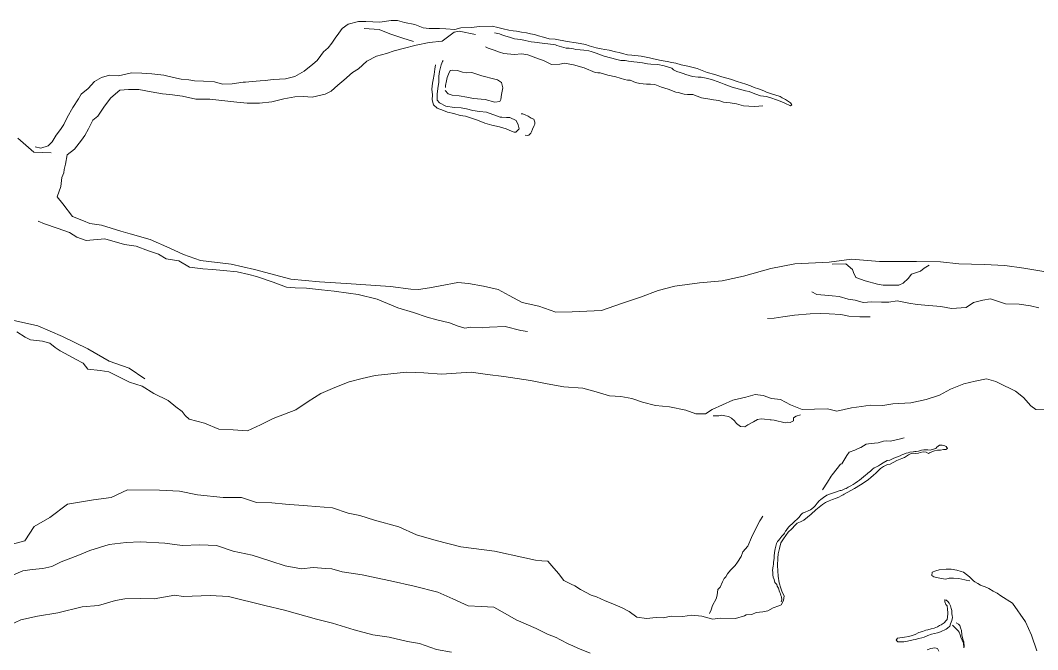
# Model space of a CAD drawing. Extents: x 683321 to 688873, y 7661944 to 7668387.
# Drawn here: x 687437.2 to 687684.7, y 7667156.3 to 7667309.4 of the extents above; entities that cross this region are included whole.
import ezdxf

# ---------------------------------------------------------------- set-up
doc = ezdxf.new("R2010")
doc.units = 0
doc.header["$MEASUREMENT"] = 0
doc.layers.add('01 CRESTA_Line', color=3, linetype='Continuous', lineweight=20)

msp = doc.modelspace()

# ---------------------------------------------------------------- linework, layer by layer
at = {"layer": '01 CRESTA_Line'}
for points in [[(687440.83, 7667278.61, 4233.08), (687442.2, 7667278.29, 4233.66), (687443.99, 7667278.83, 4232.82), (687444.91, 7667279.85, 4232.67), (687445.9, 7667281.46, 4232.03), (687446.95, 7667282.84, 4232.08), (687447.82, 7667284.08, 4232.04), (687448.58, 7667285.73, 4232.01), (687449.96, 7667288.16, 4232.03), (687451.39, 7667290.27, 4231.94), (687452.04, 7667291.46, 4231.76), (687453.67, 7667292.77, 4231.66), (687455.25, 7667294.48, 4231.64), (687456.94, 7667295.48, 4231.49), (687458.91, 7667296.03, 4231.69), (687461.12, 7667295.9, 4231.88), (687464.26, 7667296.58, 4232.22), (687466.79, 7667296.55, 4232.1), (687469.19, 7667296.35, 4232.09), (687472.13, 7667296.02, 4232.49), (687474.45, 7667295.5, 4232.27), (687476.31, 7667295.05, 4232.86), (687478.16, 7667294.88, 4232.59), (687479.61, 7667294.69, 4232.29), (687481.78, 7667294.57, 4232.64), (687484.45, 7667294.41, 4232.33), (687486.4, 7667293.84, 4232.44), (687488.75, 7667293.94, 4232.49), (687491.42, 7667294.32, 4231.99), (687492.01, 7667294.34, 4231.9), (687493.63, 7667294.49, 4231.96), (687495.52, 7667294.64, 4231.96), (687496.78, 7667294.77, 4232.29), (687498.75, 7667295.02, 4232.28), (687500.29, 7667295.07, 4232.24), (687501.73, 7667295.17, 4232.51), (687503.97, 7667295.69, 4232.55), (687506.27, 7667296.99, 4232.8), (687508.39, 7667298.74, 4232.54), (687509.39, 7667299.64, 4232.54), (687510.29, 7667300.8, 4232.61), (687510.97, 7667301.74, 4232.48), (687512.06, 7667302.73, 4232.59), (687513.01, 7667303.85, 4232.57), (687513.81, 7667305.06, 4232.53), (687514.71, 7667306.23, 4232.38), (687515.52, 7667307.44, 4232.32), (687516.92, 7667308.44, 4232.25), (687519.45, 7667309.08, 4232.21), (687521.27, 7667309.09, 4232.28), (687522.97, 7667309.05, 4232.34), (687524.68, 7667308.97, 4231.41), (687527.4, 7667309.32, 4231.55), (687528.98, 7667309.39, 4231.11), (687530.64, 7667308.86, 4230.16), (687533.21, 7667308.4, 4230.32), (687535.21, 7667307.58, 4230.59), (687536.68, 7667307.38, 4230.57), (687539.15, 7667307.43, 4230.39), (687540.68, 7667307.32, 4230.37), (687542.89, 7667307.16, 4230.08), (687544.39, 7667307.54, 4229.43), (687547.07, 7667307.66, 4229.59), (687548.81, 7667307.85, 4229.71), (687551.96, 7667307.96, 4229.72), (687553.38, 7667307.64, 4229.63), (687554.68, 7667307.29, 4229.52), (687556.06, 7667307.02, 4229.48), (687557.08, 7667306.84, 4229.44), (687557.94, 7667306.72, 4229.37), (687559.14, 7667306.49, 4229.32), (687560.36, 7667306.36, 4229.21), (687561.35, 7667306.12, 4229.12), (687562.31, 7667305.94, 4229.11), (687563.26, 7667305.63, 4229.09), (687564.47, 7667305.33, 4229.05), (687565.84, 7667304.91, 4228.95), (687567.32, 7667304.77, 4228.71), (687570.27, 7667304.27, 4228.46), (687572.43, 7667303.91, 4228.24), (687573.38, 7667303.75, 4228.25), (687574.69, 7667303.52, 4228.04), (687575.62, 7667303.22, 4227.99), (687577.28, 7667302.74, 4227.84), (687578.52, 7667302.45, 4227.81), (687579.41, 7667302.3, 4227.7), (687580.46, 7667302.14, 4227.66), (687581.98, 7667301.75, 4227.42), (687582.93, 7667301.53, 4227.4), (687583.73, 7667301.33, 4227.42), (687584.91, 7667300.97, 4227.24), (687586.01, 7667300.9, 4227.25), (687588.27, 7667300.65, 4227.01), (687590.31, 7667300.26, 4226.75), (687591.26, 7667300.02, 4226.71), (687593.1, 7667299.62, 4226.48), (687594.53, 7667299.35, 4226.34), (687595.69, 7667299.15, 4226.25), (687596.71, 7667298.96, 4226.19), (687597.98, 7667298.54, 4226.12), (687599.6, 7667298.26, 4225.97), (687601.85, 7667297.69, 4225.75), (687604.31, 7667296.72, 4225.5), (687606.2, 7667296.18, 4225.39), (687607.9, 7667295.64, 4225.22), (687609.97, 7667295.07, 4225.12), (687611.57, 7667294.53, 4224.94), (687613.7, 7667293.83, 4224.64), (687614.82, 7667293.48, 4224.72), (687615.74, 7667293.09, 4224.65), (687616.76, 7667292.76, 4224.6), (687618.07, 7667292.28, 4224.51), (687618.76, 7667291.89, 4224.32), (687619.98, 7667291.53, 4223.94), (687620.8, 7667291.24, 4223.91), (687622.02, 7667290.88, 4223.55), (687622.56, 7667290.56, 4223.51), (687623.33, 7667290.11, 4223.34), (687624.59, 7667289.35, 4223.25), (687624.87, 7667288.82, 4223.11), (687624.55, 7667288.58, 4223), (687623.16, 7667289.26, 4223.07), (687622.03, 7667289.74, 4223.47), (687620.9, 7667290.1, 4223.7), (687620.02, 7667290.42, 4223.97), (687618.7, 7667290.88, 4224.15), (687618.04, 7667290.95, 4224.36), (687617.26, 7667291.06, 4224.58), (687616.1, 7667291.39, 4224.66), (687615.49, 7667291.7, 4224.84), (687614.55, 7667292.04, 4224.79), (687613.65, 7667292.26, 4224.88), (687610.39, 7667293.17, 4224.96), (687608.42, 7667293.86, 4225.23), (687607.61, 7667294.2, 4225.4), (687605.81, 7667294.87, 4225.38), (687604.5, 7667295.21, 4225.57), (687602.83, 7667295.56, 4225.67), (687602.1, 7667295.54, 4225.84), (687600.72, 7667295.69, 4225.8), (687599.1, 7667296.21, 4225.9), (687598.46, 7667296.46, 4226.06), (687597.77, 7667296.69, 4226.11), (687596.94, 7667296.93, 4226.28), (687596.08, 7667297.36, 4226.38), (687595.72, 7667297.72, 4226.34), (687593.81, 7667298.29, 4226.52), (687592.32, 7667298.65, 4226.67), (687590.58, 7667298.75, 4226.98), (687589.77, 7667298.83, 4227.07), (687588.59, 7667299.03, 4227.05), (687587.25, 7667299.22, 4227.16), (687586.42, 7667299.31, 4227.31), (687585.2, 7667299.45, 4227.4), (687584.39, 7667299.65, 4227.42), (687583.31, 7667299.6, 4227.56), (687582.32, 7667299.86, 4227.51), (687579.24, 7667300.71, 4227.72), (687577.28, 7667301.39, 4227.98), (687576.07, 7667301.77, 4228.19), (687575.5, 7667301.95, 4228.23), (687574.28, 7667302.11, 4228.31), (687573.39, 7667302.2, 4228.35), (687572.36, 7667302.33, 4228.35), (687571.79, 7667302.44, 4228.43), (687571.25, 7667302.5, 4228.49), (687570.69, 7667302.61, 4228.62), (687570.02, 7667302.62, 4228.75), (687567.71, 7667303.29, 4228.73), (687567.39, 7667303.43, 4228.78), (687566.91, 7667303.54, 4228.83), (687566.18, 7667303.63, 4228.88), (687564.18, 7667303.85, 4229.23), (687562.28, 7667304.06, 4229.22), (687561.45, 7667304.19, 4229.3), (687559.99, 7667304.5, 4229.35), (687558.96, 7667304.71, 4229.42), (687558.18, 7667304.78, 4229.54), (687557.46, 7667304.9, 4229.6), (687556.18, 7667305.29, 4229.56), (687555.31, 7667305.53, 4229.59), (687554.33, 7667305.89, 4229.65), (687553.77, 7667306.09, 4229.77), (687552.56, 7667306.31, 4229.79)], [(687532.89, 7667304.21, 4231.92), (687530.28, 7667305.02, 4232.24), (687527.12, 7667306.09, 4232.29), (687524.48, 7667307.2, 4232.31), (687520.86, 7667307.39, 4232)], [(687547.9, 7667305.92, 4228.89), (687543.95, 7667306.73, 4229.01), (687542.77, 7667306.54, 4228.44), (687539.82, 7667304.36, 4228.7), (687536.64, 7667304.01, 4229.56), (687533.5, 7667303.33, 4231.58), (687530.36, 7667302.5, 4230.54), (687528.12, 7667301.94, 4230.14), (687526.26, 7667301.29, 4230.24), (687523.87, 7667300.68, 4230.42), (687521.52, 7667299.47, 4230.49), (687519.51, 7667297.62, 4230.46), (687518.02, 7667296.74, 4230.44), (687515.94, 7667294.85, 4230.45), (687514.44, 7667293.65, 4230.44), (687512.82, 7667292.19, 4230.4), (687511.38, 7667291.44, 4230.36), (687508.2, 7667290.71, 4230.32), (687506.09, 7667290.83, 4230.28), (687504.02, 7667290.75, 4230.26), (687501.31, 7667290.29, 4230.29), (687498.36, 7667289.57, 4230.31), (687495.38, 7667289.21, 4230.29), (687492.38, 7667289.26, 4230.28), (687489.84, 7667289.5, 4230.25), (687483.31, 7667290.23, 4230.23), (687479.93, 7667290.22, 4230.24), (687476.68, 7667290.91, 4230.25), (687473.57, 7667291.31, 4230.27), (687471.78, 7667291.53, 4230.29), (687469.04, 7667292.01, 4230.28), (687466.03, 7667292.6, 4230.26), (687463.5, 7667292.54, 4230.25), (687461.4, 7667292.38, 4230.25), (687459.22, 7667290.57, 4230.24), (687457.71, 7667288.5, 4230.22), (687456.07, 7667286.05, 4230.21), (687454.86, 7667285.08, 4230.23), (687453.75, 7667282.99, 4230.3), (687452.9, 7667281.39, 4230.49), (687452.09, 7667280.22, 4230.86), (687450.36, 7667278.04, 4232.18), (687448.6, 7667276.69, 4232.55), (687448.2, 7667274.36, 4230.79), (687447.86, 7667273.12, 4230.02), (687447.8, 7667272.29, 4229.54), (687447.26, 7667271.13, 4228.76), (687447.06, 7667268.99, 4227.52), (687446.13, 7667266.43, 4225.87), (687447.55, 7667264.73, 4225.48), (687449.92, 7667261.67, 4224.72), (687452.53, 7667260.59, 4224.39), (687454.14, 7667259.96, 4224.31), (687456.91, 7667259.6, 4224.43), (687461.64, 7667258.11, 4223.06), (687463.95, 7667257.47, 4223.22), (687468.82, 7667256.09, 4223.12), (687473.6, 7667254, 4223.08), (687476.87, 7667252.43, 4222.95), (687481.07, 7667250.95, 4223.01), (687488.53, 7667250.1, 4223.12), (687494.16, 7667248.8, 4223.15), (687502.97, 7667246.44, 4223.07), (687510.01, 7667245.8, 4222.73), (687516.45, 7667245.37, 4223), (687527.26, 7667244.65, 4223.64), (687532.23, 7667244.03, 4223.36), (687534.06, 7667243.87, 4223.3), (687536.73, 7667244.32, 4223.94), (687539.36, 7667244.79, 4224.22), (687543.65, 7667245.65, 4223.77), (687546.22, 7667245.35, 4223.55), (687549.88, 7667244.69, 4223.62), (687553.45, 7667243.92, 4223.26), (687556.15, 7667242.49, 4223.23), (687559.28, 7667240.72, 4222.91), (687563.32, 7667239.87, 4222.6), (687567.45, 7667238.37, 4222.1), (687571.47, 7667238.44, 4222.05), (687578.58, 7667238.83, 4222.53), (687583.43, 7667240.48, 4222.52), (687588.05, 7667242.01, 4222.37), (687592.36, 7667243.64, 4222.25), (687596.47, 7667244.74, 4221.98), (687602.41, 7667245.5, 4222.16), (687607.98, 7667246.03, 4221.48), (687613.16, 7667247.16, 4221.77), (687619.77, 7667249.05, 4222.04), (687625.6, 7667250.13, 4221.74), (687633.97, 7667250.58, 4222.32), (687639.45, 7667251.26, 4221.98), (687646.26, 7667250.76, 4221.93), (687651.26, 7667250.74, 4221.9), (687655.19, 7667250.75, 4221.5), (687661.08, 7667250.63, 4221.56), (687665.53, 7667250.16, 4221.4), (687671.68, 7667249.99, 4221.52), (687676.68, 7667249.76, 4221.56), (687681.31, 7667249.09, 4221.04), (687688.12, 7667247.98, 4220.77)], [(687617.81, 7667288.58, 4222.92), (687615.93, 7667288.4, 4222.7), (687614.4, 7667288.54, 4222.89), (687613.16, 7667288.59, 4223.03), (687611.41, 7667289.04, 4222.98), (687609.93, 7667289.32, 4222.95), (687608.29, 7667289.46, 4222.96), (687607.11, 7667289.85, 4223.23), (687605.84, 7667290.04, 4223.25), (687604.48, 7667290.26, 4223.48), (687602.94, 7667290.55, 4223.51), (687601.85, 7667290.91, 4223.57), (687600.81, 7667291.37, 4223.76), (687599.55, 7667291.34, 4224.09), (687598.74, 7667291.42, 4224.25), (687597.21, 7667291.81, 4224.36), (687596.71, 7667291.9, 4224.44), (687594.85, 7667292.66, 4224.1), (687593.22, 7667293.16, 4224.09), (687591.59, 7667293.79, 4224.38), (687590.48, 7667293.84, 4224.55), (687589.5, 7667293.89, 4224.54), (687587.95, 7667294.02, 4224.38), (687586.85, 7667294.29, 4224.48), (687585.59, 7667294.81, 4224.79), (687584.91, 7667294.86, 4224.98), (687584.18, 7667295.02, 4225.07), (687582.06, 7667295.65, 4224.98), (687580.12, 7667296.09, 4224.89), (687578.24, 7667296.6, 4224.96), (687577.7, 7667296.61, 4225.17), (687577.04, 7667296.67, 4225.34), (687574.34, 7667297.83, 4225.57), (687571.78, 7667298.57, 4225.8), (687569.59, 7667299.01, 4225.82), (687568.45, 7667298.74, 4226.05), (687566.42, 7667298.65, 4226.22), (687564.46, 7667299.62, 4226.3), (687563.24, 7667300.06, 4226.39), (687560.7, 7667301.03, 4226.47), (687559.18, 7667301.26, 4226.84), (687557.34, 7667301.11, 4226.74), (687554.8, 7667301.35, 4226.82), (687553.8, 7667301.66, 4227.01), (687552.47, 7667302.12, 4227), (687551.03, 7667302.59, 4227.13), (687550.36, 7667302.92, 4227.32)], [(687538.2, 7667298.58, 4222.09), (687538.02, 7667297.53, 4222.05), (687537.87, 7667296.2, 4222.04), (687537.63, 7667294.9, 4222.16), (687537.5, 7667294.1, 4222.09), (687537.3, 7667292.62, 4222.18), (687537.45, 7667291.29, 4222.13), (687537.39, 7667290.09, 4222.12), (687537.74, 7667288.81, 4222.27), (687538.59, 7667288.06, 4222.05), (687540.14, 7667287.48, 4222), (687541.12, 7667287.05, 4222.06), (687542.68, 7667286.73, 4222.05), (687544.21, 7667286.24, 4222.07), (687545.5, 7667286.08, 4222.15), (687548.4, 7667285.11, 4222.41), (687550.24, 7667284.34, 4222.62), (687551.9, 7667283.9, 4222.78), (687553.8, 7667283.5, 4222.79), (687555.38, 7667282.98, 4222.9), (687556.25, 7667282.61, 4222.98), (687557.33, 7667282.18, 4222.93), (687557.77, 7667282.18, 4222.99), (687558.59, 7667283.02, 4223.09), (687558.28, 7667283.96, 4223.15), (687557.87, 7667285.01, 4223.09), (687556.33, 7667285.75, 4223.05), (687555.47, 7667285.78, 4223.16), (687554.38, 7667285.83, 4223.03), (687553.96, 7667285.85, 4223.04), (687550.64, 7667287.07, 4222.52), (687548.91, 7667287.24, 4222.44), (687547.32, 7667287.46, 4222.47), (687545.76, 7667287.85, 4222.18), (687544.42, 7667288.08, 4222.09), (687542.77, 7667288.16, 4222.1), (687540.73, 7667288.49, 4222.06), (687539.21, 7667289.28, 4222.01), (687538.65, 7667289.96, 4222.01), (687538.63, 7667291.42, 4222.13), (687538.79, 7667292.8, 4222.08), (687539.01, 7667294.35, 4222.05), (687539.04, 7667295.77, 4222.03), (687539.15, 7667296.96, 4222.1), (687539.32, 7667297.63, 4222.13), (687539.57, 7667298.59, 4222.13), (687539.92, 7667299.4, 4222.13), (687540.04, 7667299.62, 4222.14)], [(687540.56, 7667292.36, 4221.37), (687541.32, 7667291.53, 4221.25), (687542.23, 7667291.17, 4221.21), (687543.99, 7667291.01, 4221.19), (687545.79, 7667290.68, 4221.17), (687547.43, 7667290.4, 4221.15), (687550.26, 7667290.12, 4221.11), (687552.65, 7667289.47, 4220.99), (687553.82, 7667289.68, 4221.13), (687554.1, 7667290.17, 4221.12), (687554.26, 7667291.36, 4221.03), (687554.58, 7667292.95, 4221.09), (687554.23, 7667294.3, 4221.15), (687553.31, 7667294.95, 4221.3), (687551.7, 7667295.33, 4221.22), (687550.49, 7667295.64, 4221.22), (687549.46, 7667295.89, 4221.31), (687548.23, 7667296.28, 4221.34), (687547.04, 7667296.66, 4221.43), (687545.69, 7667296.64, 4221.46), (687544.81, 7667296.77, 4221.44), (687543.53, 7667297.15, 4221.41), (687542.46, 7667297.25, 4221.45), (687541.81, 7667297.19, 4221.36), (687541.35, 7667296.28, 4221.25), (687541.07, 7667295.49, 4221.28), (687540.92, 7667294.7, 4221.3), (687540.67, 7667293.56, 4221.31), (687540.65, 7667293.08, 4221.31)], [(687559.06, 7667286.68, 4221.96), (687559.44, 7667286.62, 4221.91), (687560.05, 7667286.37, 4221.82), (687560.75, 7667286.04, 4221.82), (687561.52, 7667285.6, 4221.72), (687562.11, 7667285.38, 4221.69), (687562.4, 7667284.62, 4221.81), (687562.39, 7667284.17, 4221.89), (687562.23, 7667283.79, 4221.82), (687561.84, 7667282.9, 4221.77), (687561.59, 7667282.28, 4221.78), (687561.37, 7667281.92, 4221.73), (687560.93, 7667281.42, 4221.77), (687560.6, 7667281.36, 4221.82), (687560.03, 7667281.48, 4221.91)], [(687444.73, 7667277.19, 4232.81), (687440.47, 7667277.31, 4233), (687436.6, 7667280.7, 4232.91)], [(687441.51, 7667260.53, 4221.09), (687443.04, 7667259.85, 4221.24), (687446.15, 7667258.86, 4221.66), (687449.15, 7667257.81, 4221.74), (687450.98, 7667256.61, 4221.67), (687453.23, 7667255.87, 4221.43), (687457.77, 7667256.22, 4221.17), (687462.51, 7667254.85, 4221.43), (687465.41, 7667254.43, 4221.27), (687468.4, 7667253.31, 4221.15), (687470.79, 7667252.5, 4221.1), (687472.69, 7667251.39, 4221.21), (687475.73, 7667250.91, 4221.51), (687478.33, 7667249.33, 4221.47), (687481.63, 7667248.92, 4221.33), (687483.92, 7667248.78, 4221.59), (687486.61, 7667248.53, 4221.75), (687489.92, 7667248.2, 4221.89), (687492.8, 7667247.58, 4221.75), (687494.63, 7667247.05, 4222.01), (687498.68, 7667245.66, 4221.49), (687501.96, 7667244.45, 4221.85), (687504.09, 7667244.3, 4221.82), (687506.81, 7667244.21, 4221.9), (687510.45, 7667243.8, 4221.54), (687513.55, 7667243.49, 4221.08), (687517.04, 7667242.99, 4220.72), (687519.4, 7667242.73, 4220.44), (687524, 7667241.54, 4220.24), (687529.04, 7667239.49, 4220.05), (687532.88, 7667238.3, 4220.23), (687536.17, 7667237.16, 4220.75), (687538.49, 7667236.53, 4219.77), (687541.61, 7667235.82, 4219.7), (687543.74, 7667235.03, 4220.25), (687545.32, 7667234.49, 4220.18), (687546.8, 7667234.73, 4220.13), (687549.65, 7667234.57, 4220.41), (687551.35, 7667234.76, 4220.39), (687555.15, 7667234.93, 4220.43), (687558.95, 7667233.97, 4220.24), (687560.62, 7667233.73, 4220.31)], [(687634.74, 7667250.08, 4222.4), (687638.03, 7667250.17, 4222.45), (687639.69, 7667248.76, 4222.26), (687639.92, 7667248.06, 4221.9), (687640.48, 7667246.79, 4220.96), (687642.73, 7667246.03, 4221.16), (687645.77, 7667245.21, 4221.64), (687647.15, 7667245, 4221.32), (687650.94, 7667244.94, 4221.76), (687652.01, 7667245.45, 4221.76), (687653.23, 7667246.57, 4221.2), (687654.05, 7667247.6, 4221.01), (687656.23, 7667248.34, 4221.31), (687657.09, 7667249.08, 4221.23), (687658.29, 7667249.83, 4221.06)], [(687629.73, 7667243.33, 4217.88), (687630.99, 7667242.71, 4217.88), (687632.93, 7667242.5, 4217.69), (687634.72, 7667242.34, 4217.66), (687636.41, 7667242.24, 4217.67), (687638.64, 7667241.58, 4217.84), (687640.33, 7667241.34, 4217.92), (687642.26, 7667240.78, 4218.16), (687644.33, 7667240.95, 4218.37), (687646.74, 7667240.8, 4218.49), (687648.48, 7667240.86, 4218.45), (687650.53, 7667241.17, 4218.09), (687653.37, 7667240.56, 4218.37), (687655.41, 7667240.27, 4218.44), (687658.24, 7667240.04, 4218.56), (687661.17, 7667239.74, 4218.81), (687663.76, 7667239.25, 4219.17), (687667.34, 7667239.54, 4219.48), (687669.11, 7667240.78, 4219.45), (687671.37, 7667241.3, 4219.82), (687673.24, 7667241.6, 4220.07), (687676.88, 7667240.43, 4220.22), (687680.22, 7667240.37, 4220.27), (687682.93, 7667239.96, 4220.22), (687685, 7667239.45, 4220.27)], [(687618.99, 7667236.87, 4216.05), (687620.6, 7667236.92, 4215.8), (687622.69, 7667237.26, 4215.77), (687625.57, 7667237.69, 4215.48), (687629.36, 7667238.02, 4215.33), (687631.87, 7667238.05, 4215.27), (687633.95, 7667237.98, 4215.04), (687636.78, 7667237.79, 4214.95), (687638.74, 7667237.41, 4214.7), (687641.47, 7667237.26, 4214.48), (687643.99, 7667237.23, 4214.36)], [(687435.28, 7667236.43, 4210.45), (687441.44, 7667235.05, 4211.02), (687447.43, 7667232.48, 4211.17), (687453.65, 7667229.46, 4211.5), (687458.85, 7667226.51, 4211.58), (687463.65, 7667224.75, 4211.65), (687467.49, 7667222.19, 4211.9)], [(687436.33, 7667233.65, 4210.29), (687438.41, 7667232.28, 4210.29), (687439.66, 7667231.66, 4210.31), (687442.57, 7667231.33, 4210.02), (687444.38, 7667230.89, 4210.31), (687445.67, 7667229.84, 4210.5), (687446.88, 7667228.98, 4210.42), (687448.98, 7667227.85, 4210.09), (687450.61, 7667226.93, 4210.51), (687452.46, 7667225.97, 4210.73), (687453.61, 7667224.55, 4210.84), (687456.61, 7667224.19, 4210.97), (687458.76, 7667223.85, 4211.56), (687461.52, 7667222.53, 4211.34), (687463.75, 7667221.38, 4211.44), (687466.83, 7667220.38, 4211.68), (687469.67, 7667218.57, 4211.98), (687473.15, 7667216.9, 4212.31), (687475, 7667215.36, 4212.95), (687476.56, 7667214.2, 4213.24), (687477.3, 7667213.29, 4213.48), (687478.24, 7667212.39, 4213.83), (687481.99, 7667211.38, 4211.08), (687485.5, 7667209.93, 4210.93), (687488.99, 7667209.74, 4211.72), (687492.49, 7667209.55, 4212.28), (687495.6, 7667211.02, 4211), (687498.7, 7667212.5, 4210.76), (687504.19, 7667214.64, 4210.41), (687507.24, 7667216.64, 4210.26), (687510.29, 7667218.64, 4210.08), (687513.75, 7667220.05, 4209.97), (687517.22, 7667221.45, 4210), (687520.37, 7667222.23, 4210.05), (687523.52, 7667223, 4210.13), (687527.34, 7667223.42, 4210.16), (687531.15, 7667223.84, 4210.21), (687535.4, 7667223.6, 4210.27), (687539.65, 7667223.35, 4210.37), (687543.26, 7667223.57, 4210.52), (687546.87, 7667223.79, 4210.61), (687550.83, 7667223.25, 4210.56), (687554.8, 7667222.71, 4210.59), (687558.05, 7667222.24, 4210.75), (687561.31, 7667221.78, 4210.64), (687565.37, 7667221, 4210.5), (687569.43, 7667220.22, 4210.76), (687574.04, 7667219.92, 4211.01), (687577.29, 7667218.98, 4210.82), (687580.55, 7667218.03, 4210.54), (687583.27, 7667217.92, 4210.9), (687585.98, 7667217.37, 4210.91), (687588.54, 7667216.52, 4210.97), (687591.74, 7667215.68, 4211.16), (687595.15, 7667215.35, 4211.05), (687599.12, 7667214.55, 4210.91), (687601.58, 7667213.64, 4211.05), (687603.86, 7667213.64, 4210.87), (687605.53, 7667214.7, 4211.02), (687610.53, 7667216.95, 4211.18), (687613.67, 7667217.73, 4211.19), (687616.01, 7667218.39, 4211.1), (687617.96, 7667218.1, 4210.96), (687619.95, 7667217.41, 4211.11), (687622.14, 7667217.13, 4210.92), (687624.56, 7667215.84, 4211.17), (687627.41, 7667214.69, 4211.14), (687630.39, 7667214.78, 4210.95), (687633.55, 7667214.87, 4211.15), (687635.88, 7667214.32, 4211.67), (687639.44, 7667215.11, 4211.7), (687641.81, 7667215.44, 4211.76), (687643.93, 7667215.75, 4211.28), (687647.05, 7667215.69, 4211.46), (687649.48, 7667216.13, 4211.13), (687653.86, 7667216.32, 4211.84), (687657.62, 7667217.11, 4211.6), (687660.83, 7667218.21, 4211.57), (687663.53, 7667219.67, 4211.42), (687666.73, 7667220.99, 4211.28), (687669.49, 7667221.64, 4211.45), (687672.22, 7667222.14, 4211.49), (687674.5, 7667221.51, 4211.43), (687676.64, 7667220.49, 4210.96), (687677.87, 7667219.89, 4210.65), (687679.3, 7667219.21, 4210.05), (687681.25, 7667217.65, 4209.69), (687683.07, 7667215.59, 4209.2), (687684.3, 7667214.7, 4208.82), (687687.22, 7667214.63, 4209.79)], [(687605.76, 7667213.14, 4209.59), (687607.16, 7667213.18, 4209.48), (687607.81, 7667213.32, 4209.17), (687608.61, 7667213.16, 4209.2), (687609.52, 7667213.01, 4209.03), (687610.23, 7667212.62, 4208.65), (687610.94, 7667211.95, 4208.67), (687611.41, 7667211.35, 4208.1), (687612.4, 7667210.58, 4208.72), (687613.48, 7667210.54, 4208.86), (687614.17, 7667210.98, 4208.73), (687615.61, 7667211.7, 4209.29), (687616.54, 7667212.31, 4209.32), (687617.45, 7667212.43, 4209.3), (687618.28, 7667212.38, 4209.78), (687619.61, 7667212.21, 4210.3), (687619.85, 7667212.24, 4209.8), (687620.63, 7667212.09, 4209.55), (687623.24, 7667211.51, 4211.09), (687623.81, 7667211.6, 4211.03), (687624.53, 7667211.56, 4211.15), (687625.27, 7667211.97, 4211.02), (687625.31, 7667212.73, 4210.27), (687625.95, 7667213.07, 4210.39), (687627.04, 7667213.38, 4210.72)], [(687434.43, 7667181.68, 4200.48), (687438.3, 7667182.75, 4200.46), (687440.56, 7667186.25, 4200.68), (687444.37, 7667188.46, 4200.59), (687448.68, 7667191.72, 4200.45), (687455.02, 7667192.77, 4200.35), (687459.3, 7667193.29, 4200.33), (687463.31, 7667195.16, 4200.37), (687471.07, 7667195.07, 4200.29), (687475.96, 7667194.87, 4200.29), (687480.29, 7667193.97, 4200.33), (687486.54, 7667193.34, 4200.14), (687490.99, 7667193.32, 4200.08), (687494.62, 7667192.12, 4200.15), (687498.42, 7667191.99, 4200.27), (687501.74, 7667191.69, 4200.34), (687507.04, 7667191.3, 4200.56), (687513.14, 7667190.82, 4200.69), (687516.93, 7667189.51, 4200.78), (687519.82, 7667188.97, 4200.77), (687523.38, 7667187.83, 4200.75), (687529.25, 7667186.15, 4200.79), (687533.58, 7667184.21, 4200.76), (687538.37, 7667182.82, 4200.77), (687544.35, 7667181.32, 4200.75), (687552.59, 7667180.22, 4200.16), (687559.93, 7667178.62, 4200.33), (687562.51, 7667178.07, 4200.42), (687564.06, 7667177.92, 4200.13), (687565.52, 7667177.84, 4199.83), (687566.51, 7667176.7, 4200.07), (687568.17, 7667174.83, 4200.32), (687569.4, 7667173.11, 4200.2), (687571.21, 7667172.21, 4200.35), (687572.1, 7667171.84, 4200.41), (687573.49, 7667170.94, 4200.38), (687576.08, 7667169.57, 4200.4), (687577.4, 7667169.15, 4200.21), (687579.48, 7667168.2, 4200.53), (687581.38, 7667167.46, 4200.39), (687583.65, 7667166.5, 4200.47), (687585.29, 7667165.54, 4200.85), (687587.21, 7667164.18, 4200.87), (687589.55, 7667163.87, 4200.91), (687591.87, 7667164.08, 4200.88), (687593.59, 7667164.06, 4201.29), (687595.54, 7667164.48, 4201.35), (687598.4, 7667164.36, 4201.74), (687600.52, 7667164.71, 4201.66), (687603.04, 7667164.42, 4201.91), (687605.66, 7667163.69, 4202.62), (687607.49, 7667163.93, 4202.73), (687611.16, 7667163.9, 4202.95), (687613.35, 7667164.52, 4203.09), (687613.78, 7667164.8, 4203.16), (687615.16, 7667164.81, 4203.2), (687616.21, 7667165.3, 4203.23), (687617.83, 7667165.51, 4203.41), (687619.09, 7667165.73, 4203.57), (687620.37, 7667166.43, 4203.49), (687621.76, 7667166.94, 4203.66), (687622.28, 7667167.23, 4203.77), (687622.89, 7667168.23, 4204.19), (687622.97, 7667168.79, 4204.38), (687623.03, 7667169.36, 4204.52), (687622.55, 7667170.27, 4204.72), (687622.19, 7667171.26, 4204.94), (687621.79, 7667172.56, 4204.97), (687621.57, 7667174.16, 4205.06), (687621.46, 7667175.5, 4205.15), (687621.4, 7667176.73, 4205.19), (687621.46, 7667178.55, 4205.13), (687621.6, 7667179.61, 4205.14), (687621.9, 7667180.94, 4205), (687622.25, 7667182.28, 4205.01), (687622.86, 7667183.22, 4205.09), (687623.42, 7667184.09, 4205.19), (687624.04, 7667184.85, 4205.25), (687624.92, 7667185.66, 4205.07), (687625.7, 7667186.55, 4205.21), (687626.22, 7667187.07, 4205.33), (687626.98, 7667187.39, 4205.47), (687627.8, 7667187.81, 4205.52), (687629.59, 7667189.24, 4205.57), (687630.74, 7667190.29, 4205.58), (687631.51, 7667190.93, 4205.54), (687632.35, 7667191.62, 4205.7), (687633.1, 7667192.07, 4205.8), (687634.02, 7667192.52, 4205.77), (687634.79, 7667192.84, 4205.89), (687635.71, 7667193.14, 4205.91), (687636.34, 7667193.4, 4205.94), (687636.91, 7667193.75, 4206.07), (687637.38, 7667193.96, 4206.21), (687637.66, 7667194.12, 4206.25), (687640.11, 7667195.46, 4206.46), (687641.64, 7667196.41, 4206.46), (687642.5, 7667196.98, 4206.37), (687643.55, 7667197.71, 4206.62), (687644.13, 7667198.19, 4206.66), (687644.8, 7667198.78, 4206.74), (687645.34, 7667199.26, 4206.8), (687645.81, 7667199.71, 4206.87), (687646.44, 7667200.34, 4206.9), (687647.22, 7667200.88, 4206.96), (687648.14, 7667201.3, 4206.84), (687648.84, 7667201.42, 4206.84), (687650.42, 7667202.34, 4207.02), (687651.67, 7667202.8, 4207.11), (687652.32, 7667203.07, 4207.23), (687653.27, 7667203.66, 4207.31), (687653.74, 7667203.95, 4207.31), (687654.43, 7667204.1, 4207.3), (687655.04, 7667204, 4207.37), (687655.73, 7667204.1, 4207.3), (687656.1, 7667204.28, 4207.33), (687656.83, 7667204.39, 4207.32), (687657.57, 7667204.31, 4207.36), (687658.16, 7667204.03, 4207.52), (687658.36, 7667204.14, 4207.52), (687658.94, 7667204.39, 4207.4), (687659.6, 7667204.66, 4207.51), (687660.35, 7667204.83, 4207.34), (687661.04, 7667204.86, 4207.16), (687661.82, 7667204.95, 4206.82), (687662.35, 7667205, 4206.84), (687662.76, 7667205.26, 4206.95), (687662.43, 7667205.68, 4207.14), (687662.09, 7667205.86, 4207.11), (687661.47, 7667206.02, 4207.08), (687660.79, 7667206.01, 4207.27), (687660.14, 7667205.58, 4207.61), (687659.91, 7667205.24, 4207.81), (687659.07, 7667204.99, 4207.64), (687658.59, 7667204.84, 4207.63), (687658, 7667204.88, 4207.46), (687657.43, 7667204.9, 4207.36), (687656.99, 7667204.93, 4207.27), (687656.41, 7667204.81, 4207.35), (687655.74, 7667204.56, 4207.47), (687655.14, 7667204.53, 4207.42), (687654.84, 7667204.5, 4207.33), (687654.38, 7667204.44, 4207.34), (687653.64, 7667204.35, 4207.37), (687653.24, 7667204.16, 4207.37), (687652.71, 7667204.08, 4207.31), (687652.16, 7667203.88, 4207.22), (687651.86, 7667203.78, 4207.16), (687651.23, 7667203.46, 4207.15), (687651, 7667203.37, 4207.11), (687649.7, 7667202.88, 4206.92), (687649.09, 7667202.56, 4206.9), (687648.72, 7667202.37, 4206.92), (687648.11, 7667202.28, 4206.9), (687647.13, 7667201.75, 4206.99), (687646.45, 7667201.3, 4206.92), (687646, 7667201.03, 4206.94), (687645.31, 7667200.71, 4206.84), (687644.94, 7667200.51, 4206.76), (687644.55, 7667200.19, 4206.79), (687644.02, 7667199.75, 4206.72), (687643.72, 7667199.49, 4206.7), (687643.4, 7667199.19, 4206.68), (687643.23, 7667199.03, 4206.68), (687642.85, 7667198.72, 4206.65), (687641.36, 7667197.49, 4206.43), (687640.88, 7667197.19, 4206.42), (687640.34, 7667196.83, 4206.4), (687639.83, 7667196.48, 4206.38), (687639.28, 7667196.18, 4206.39), (687638.58, 7667195.8, 4206.38), (687638.09, 7667195.51, 4206.28), (687637.8, 7667195.39, 4206.27), (687637.43, 7667195.22, 4206.26), (687637.18, 7667195.12, 4206.25), (687636.9, 7667195.02, 4206.22), (687636.67, 7667194.99, 4206.21), (687635.5, 7667194.58, 4206.12), (687634.08, 7667194.16, 4205.9), (687633.45, 7667193.89, 4205.78), (687632.6, 7667193.32, 4205.72), (687631.93, 7667192.83, 4205.67), (687631.53, 7667192.47, 4205.61), (687631.04, 7667191.96, 4205.59), (687630.59, 7667191.28, 4205.67), (687630.15, 7667190.87, 4205.68), (687629.42, 7667190.27, 4205.69), (687628.87, 7667190.07, 4205.67), (687628.17, 7667189.72, 4205.59), (687627.62, 7667189.57, 4205.6), (687627.4, 7667189.44, 4205.58), (687627.06, 7667189.07, 4205.53), (687626.68, 7667188.53, 4205.52), (687626.34, 7667188.17, 4205.48), (687625.45, 7667187.43, 4205.32), (687624.88, 7667186.82, 4205.2), (687624.61, 7667186.61, 4205.17), (687624.15, 7667186.16, 4205.18), (687623.83, 7667185.79, 4205.2), (687623.53, 7667185.32, 4205.16), (687623.36, 7667185.12, 4205.2), (687623.1, 7667184.67, 4205.16), (687622.95, 7667184.39, 4205.16), (687622.68, 7667184.13, 4205.08), (687622.44, 7667183.9, 4205.04), (687622.21, 7667183.54, 4205.05), (687621.96, 7667183.24, 4205.02), (687621.65, 7667182.88, 4204.98), (687621.42, 7667182.62, 4204.9), (687621.16, 7667182.08, 4204.93), (687620.87, 7667180.83, 4204.98), (687620.71, 7667179.89, 4205.01), (687620.57, 7667179.02, 4205), (687620.56, 7667178.47, 4205.04), (687620.46, 7667177.6, 4204.96), (687620.42, 7667177.04, 4204.96), (687620.37, 7667176.65, 4204.95), (687620.28, 7667176.14, 4204.97), (687620.22, 7667175.54, 4204.94), (687620.24, 7667175.17, 4204.9), (687620.26, 7667174.76, 4204.8), (687620.29, 7667174.37, 4204.79), (687620.36, 7667174.13, 4204.82), (687620.39, 7667173.89, 4204.88), (687620.58, 7667173.39, 4204.93), (687620.8, 7667172.66, 4204.95), (687621.23, 7667172.14, 4204.97), (687621.31, 7667171.78, 4204.92), (687621.63, 7667171.28, 4204.94), (687621.77, 7667171.01, 4204.88), (687621.85, 7667170.62, 4204.77), (687621.96, 7667170.21, 4204.75), (687622.12, 7667169.9, 4204.83), (687622.26, 7667169.45, 4204.78), (687622.41, 7667169.13, 4204.69), (687622.44, 7667168.44, 4204.44), (687622.3, 7667167.94, 4204.07)], [(687632.35, 7667195.14, 4205.35), (687633.54, 7667197.08, 4205.27), (687634.43, 7667198.51, 4205.28), (687634.75, 7667198.83, 4205.33), (687635.89, 7667200.37, 4205.3), (687636.73, 7667201.44, 4205.4), (687637.05, 7667201.53, 4205.5), (687638.26, 7667203.51, 4205.21), (687638.86, 7667204.3, 4205.2), (687640.25, 7667204.86, 4205.31), (687641.05, 7667205.21, 4205.58), (687641.71, 7667205.49, 4205.79), (687642.99, 7667206.29, 4205.9), (687643.57, 7667206.39, 4206.08), (687644.97, 7667206.54, 4206.12), (687645.87, 7667206.58, 4206.27), (687647.16, 7667206.98, 4206.13), (687648.02, 7667207.06, 4206.29), (687648.87, 7667207.05, 4206.35), (687651.35, 7667207.57, 4206.31), (687652.22, 7667207.79, 4206.38)], [(687604.88, 7667165.06, 4202.39), (687605.3, 7667165.95, 4202.39), (687605.63, 7667167.03, 4202.45), (687606.47, 7667168.66, 4202.49), (687606.75, 7667169.53, 4202.51), (687606.87, 7667170.96, 4202.53), (687607.5, 7667171.5, 4202.56), (687608.03, 7667172.82, 4202.5), (687608.45, 7667173.58, 4202.67), (687608.83, 7667173.99, 4202.78), (687609.28, 7667174.74, 4202.8), (687609.94, 7667175.64, 4202.71), (687610.47, 7667176.14, 4202.64), (687611.11, 7667176.76, 4202.64), (687611.71, 7667177.56, 4202.94), (687612.57, 7667178.99, 4203.16), (687612.99, 7667180.07, 4203.2), (687614.23, 7667181.45, 4203.19), (687615.08, 7667183.58, 4203.13), (687616.25, 7667185.96, 4203.08), (687617.14, 7667187.6, 4203.05), (687617.86, 7667188.76, 4203.02)], [(687434.21, 7667173.9, 4189.96), (687437.84, 7667175.48, 4190.66), (687440.11, 7667175.78, 4190.78), (687442.64, 7667176.02, 4190.75), (687444.84, 7667176.52, 4190.87), (687447.17, 7667177.64, 4190.89), (687451.17, 7667179.16, 4190.52), (687454.11, 7667180.41, 4190.73), (687458.83, 7667181.85, 4190.68), (687462.91, 7667182.33, 4190.78), (687466.47, 7667182.5, 4190.56), (687472.36, 7667182.21, 4190.55), (687476.57, 7667181.63, 4190.59), (687480.84, 7667181.76, 4190.66), (687484.94, 7667181.63, 4190.79), (687488.99, 7667180.23, 4190.83), (687493.59, 7667179.26, 4190.86), (687498.15, 7667177.81, 4190.89), (687501.64, 7667176.71, 4190.81), (687505.61, 7667175.93, 4190.76), (687508.45, 7667176.29, 4190.7), (687511.52, 7667176.05, 4190.65), (687512.98, 7667175.93, 4190.62), (687515.53, 7667175.21, 4190.58), (687520.34, 7667174.47, 4190.53), (687523.8, 7667173.75, 4190.48), (687527.25, 7667173.04, 4190.47), (687532.98, 7667171.77, 4190.53), (687538.75, 7667170.27, 4190.52), (687542.46, 7667168.62, 4190.5), (687546.18, 7667166.98, 4190.48), (687549.3, 7667166.83, 4190.49), (687552.43, 7667166.67, 4190.45), (687555.14, 7667165.12, 4190.39), (687557.86, 7667163.56, 4190.34), (687562.73, 7667161.44, 4190.29), (687565.46, 7667160.04, 4190.64), (687567.59, 7667159.27, 4190.92), (687568.43, 7667158.76, 4191.08), (687570.61, 7667157.63, 4191.63), (687571.59, 7667157.23, 4191.75), (687572.86, 7667156.68, 4191.8), (687575.85, 7667155.44, 4192.39)], [(687684.49, 7667155.99, 4211.6), (687683.18, 7667159.84, 4211.35), (687681.78, 7667163.1, 4210.67), (687678.62, 7667167.58, 4210.19), (687675.77, 7667169.38, 4209.88), (687674.83, 7667170.04, 4209.58), (687673.85, 7667170.49, 4209.74), (687672.79, 7667171.14, 4209.61), (687672.34, 7667171.38, 4209.46), (687670.77, 7667172.01, 4209.26), (687670.19, 7667172.42, 4209.03), (687669.45, 7667172.81, 4208.9), (687669.07, 7667173.02, 4208.83), (687668.11, 7667174.04, 4208.77), (687666.64, 7667175.11, 4208.6), (687666.1, 7667175.27, 4208.52), (687665.01, 7667175.61, 4208.4), (687663.65, 7667175.91, 4208.17), (687662.42, 7667175.84, 4208.07), (687660.75, 7667175.68, 4207.78), (687659.96, 7667175.43, 4207.72), (687659.02, 7667175.14, 4207.58), (687658.93, 7667174.37, 4207.57), (687659.45, 7667174.03, 4207.48), (687661.23, 7667173.59, 4207.45), (687662.38, 7667173.46, 4207.52), (687663.14, 7667173.65, 4207.83), (687664.23, 7667173.68, 4207.95), (687665.54, 7667173.58, 4208.18), (687666.96, 7667173.24, 4208.42), (687667.3, 7667173.19, 4208.62), (687668.19, 7667173.01, 4208.81)], [(687434.58, 7667162.23, 4181.17), (687437.35, 7667163.59, 4180.78), (687441.35, 7667164.45, 4180.75), (687446.29, 7667165.28, 4180.71), (687452.21, 7667166.68, 4180.71), (687456.23, 7667167.06, 4180.73), (687460.32, 7667168.25, 4180.71), (687462.65, 7667168.68, 4180.68), (687466.34, 7667168.76, 4180.68), (687469.72, 7667168.65, 4180.71), (687474.8, 7667169.57, 4180.76), (687476.79, 7667169.21, 4180.79), (687483.42, 7667169.49, 4180.81), (687487.86, 7667169.24, 4180.69), (687496.66, 7667167, 4180.48), (687501.49, 7667165.87, 4180.51), (687509.29, 7667163.68, 4180.35), (687513.15, 7667162.76, 4180.3), (687518.42, 7667161.14, 4180.17), (687522.98, 7667159.91, 4180.13), (687526.9, 7667159.37, 4180.14), (687531.36, 7667158.31, 4180.1), (687534.28, 7667157.78, 4180.09), (687538.45, 7667156.36, 4180.13), (687542.09, 7667155.67, 4180.19)], [(687662.39, 7667168.4, 4203.84), (687662.84, 7667167.97, 4203.82), (687663.14, 7667167.61, 4203.77), (687663.5, 7667166.94, 4203.7), (687663.66, 7667166.3, 4203.68), (687663.85, 7667165.78, 4203.63), (687663.85, 7667165.04, 4203.67), (687663.92, 7667164.61, 4203.68), (687664, 7667164.08, 4203.67), (687663.86, 7667163.38, 4203.67), (687663.49, 7667162.6, 4203.68), (687663.33, 7667162.04, 4203.65), (687662.81, 7667161.54, 4203.65), (687662.41, 7667161.31, 4203.65), (687661.05, 7667160.61, 4203.66), (687660.31, 7667160.37, 4203.72), (687659.58, 7667160.21, 4203.81), (687658.87, 7667160.03, 4203.89), (687658.01, 7667159.7, 4203.92), (687657.07, 7667159.37, 4203.97), (687656.49, 7667159.21, 4204), (687655.76, 7667158.98, 4203.94), (687654.88, 7667158.76, 4203.89), (687654.4, 7667158.72, 4203.96), (687653.75, 7667158.56, 4203.94), (687652.61, 7667158.27, 4203.92), (687652.16, 7667158.18, 4203.92), (687651.25, 7667158.16, 4204.04), (687650.69, 7667158.16, 4204.07), (687650.31, 7667158.64, 4204.11), (687650.61, 7667159.07, 4204.14), (687651.71, 7667159.24, 4204.23), (687652.33, 7667159.32, 4204.23), (687653.33, 7667159.47, 4204.24), (687654.14, 7667159.74, 4204.24), (687654.87, 7667159.99, 4204.23), (687655.83, 7667160.43, 4204.11), (687656.65, 7667160.75, 4204.11), (687657.5, 7667161.04, 4204.04), (687658.02, 7667161.13, 4204.04), (687658.8, 7667161.38, 4204), (687659.54, 7667161.54, 4203.98), (687660.3, 7667161.88, 4203.87), (687660.8, 7667162.16, 4203.89), (687661.25, 7667162.36, 4203.84), (687661.94, 7667162.86, 4203.83), (687662.44, 7667163.39, 4203.69), (687662.71, 7667163.64, 4203.74), (687662.81, 7667164.2, 4203.74), (687662.86, 7667165.1, 4203.67), (687662.87, 7667165.53, 4203.64), (687662.81, 7667165.9, 4203.63), (687662.81, 7667166.17, 4203.64), (687662.66, 7667166.94, 4203.77), (687662.34, 7667167.31, 4203.84), (687662.1, 7667167.91, 4203.8), (687662.12, 7667168.49, 4203.81)], [(687664.89, 7667162.81, 4203.32), (687665.46, 7667162.52, 4203.19), (687665.77, 7667162.14, 4203.13), (687665.97, 7667161.59, 4203), (687666.19, 7667160.94, 4202.89), (687666.22, 7667159.92, 4202.7), (687666.54, 7667158.88, 4202.78), (687666.75, 7667158.22, 4202.84), (687666.8, 7667156.98, 4202.76), (687666.72, 7667156.72, 4202.68), (687666.67, 7667157.85, 4202.86), (687666.05, 7667159.33, 4202.78), (687665.84, 7667159.89, 4202.85), (687665.58, 7667160.54, 4203.06), (687665.33, 7667160.89, 4203.13), (687664.86, 7667161.34, 4203.21), (687664.68, 7667161.54, 4203.29), (687664.31, 7667161.94, 4203.4), (687664.05, 7667162.15, 4203.45), (687663.96, 7667162.24, 4203.5)], [(687657.84, 7667156.28, 4202.37), (687658.71, 7667156.58, 4202.5), (687659.68, 7667156.76, 4202.37), (687660.31, 7667156.58, 4202.5), (687660.69, 7667155.89, 4202.53)]]:
    msp.add_polyline3d(points, dxfattribs=at)

doc.saveas('drawing.dxf')
